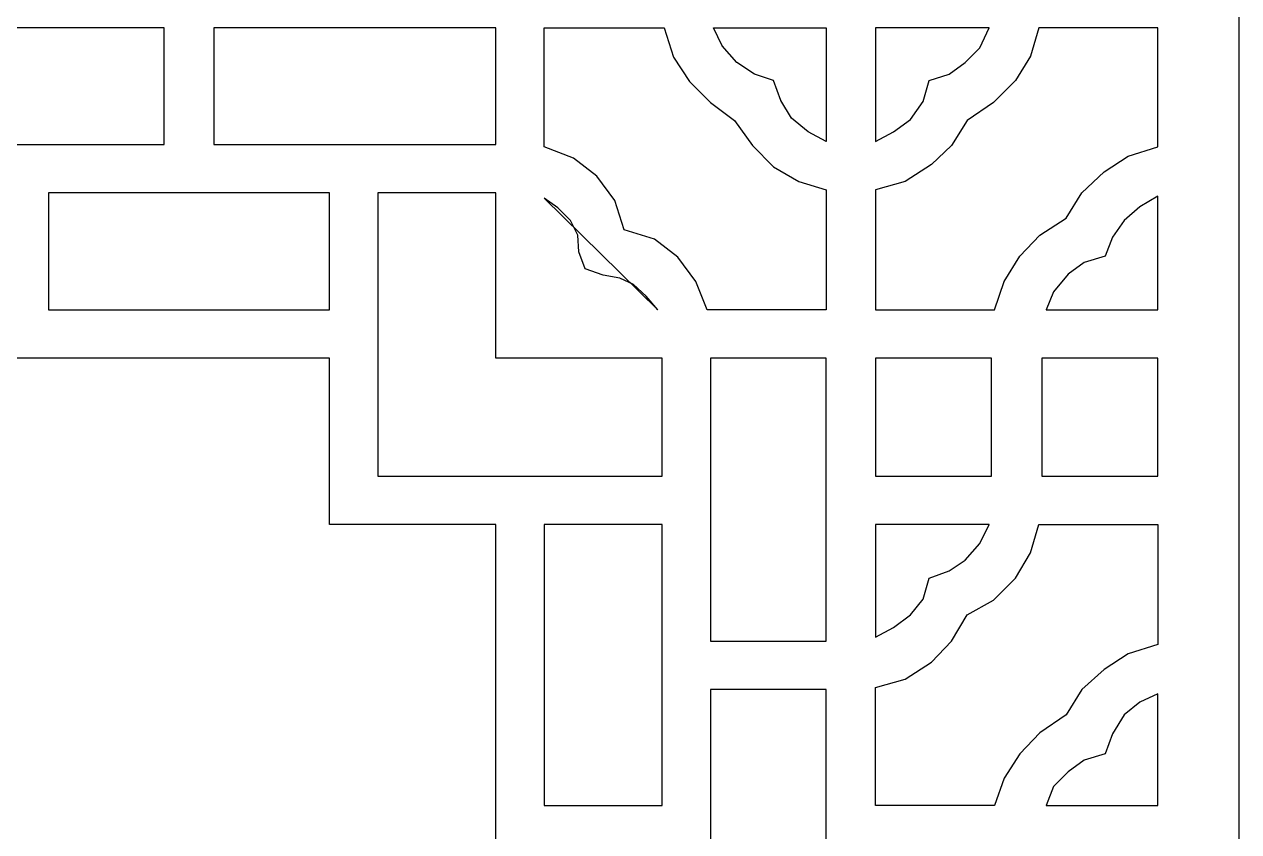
# Model space of a CAD drawing. Header units: centimetres. Extents: x -7.3 to 6.6, y -14.2 to 14.1.
# Drawn here: x -0.32 to 6.63, y 7.09 to 11.71 of the extents above; entities that cross this region are included whole.
import ezdxf

# ---------------------------------------------------------------- set-up
doc = ezdxf.new("R2010")
doc.units = ezdxf.units.CM
doc.header["$MEASUREMENT"] = 0

msp = doc.modelspace()

# ---------------------------------------------------------------- linework, layer by layer
at = {"color": 242}
for points, knots in [([(-7.28151, 14.0501), (-7.28151, 14.0501), (-7.28151, 0.1289), (-7.28151, 0.1289), (-7.28151, 0.1289), (-7.28151, 0.1289), (6.62763, 0.1289), (6.62763, 0.1289), (6.62763, 0.1289), (6.62763, 0.1289), (6.62763, 14.0501), (6.62763, 14.0501), (6.62763, 14.0501), (6.62763, 14.0501), (-7.28151, 14.0501), (-7.28151, 14.0501)], [0, 0, 0, 0, 0.2, 0.2, 0.2, 0.2, 0.4, 0.4, 0.4, 0.4, 0.6, 0.6, 0.6, 0.6, 1, 1, 1, 1]), ([(-1.1338, 11.68975), (-1.1338, 11.68975), (-0.32697, 11.68975), (-0.32697, 11.68975), (-0.32697, 11.68975), (-0.32697, 11.68975), (0.4799, 11.68975), (0.4799, 11.68975), (0.4799, 11.68975), (0.4799, 11.68975), (0.4799, 11.02139), (0.4799, 11.02139), (0.4799, 11.02139), (0.4799, 11.02139), (-0.32697, 11.02139), (-0.32697, 11.02139), (-0.32697, 11.02139), (-0.32697, 11.02139), (-1.1338, 11.02139), (-1.1338, 11.02139), (-1.1338, 11.02139), (-1.1338, 11.02139), (-1.1338, 11.68975), (-1.1338, 11.68975)], [0, 0, 0, 0, 0.1428571, 0.1428571, 0.1428571, 0.1428571, 0.2857143, 0.2857143, 0.2857143, 0.2857143, 0.4285714, 0.4285714, 0.4285714, 0.4285714, 0.5714286, 0.5714286, 0.5714286, 0.5714286, 0.7142857, 0.7142857, 0.7142857, 0.7142857, 1, 1, 1, 1]), ([(0.76287, 11.68975), (0.76287, 11.68975), (2.37658, 11.68975), (2.37658, 11.68975), (2.37658, 11.68975), (2.37658, 11.68975), (2.37658, 11.02139), (2.37658, 11.02139), (2.37658, 11.02139), (2.37658, 11.02139), (0.76287, 11.02139), (0.76287, 11.02139), (0.76287, 11.02139), (0.76287, 11.02139), (0.76287, 11.68975), (0.76287, 11.68975)], [0, 0, 0, 0, 0.2, 0.2, 0.2, 0.2, 0.4, 0.4, 0.4, 0.4, 0.6, 0.6, 0.6, 0.6, 1, 1, 1, 1]), ([(4.26733, 10.76245), (4.26733, 10.76245), (4.11073, 10.81069), (4.11073, 10.81069), (4.11073, 10.81069), (4.11073, 10.81069), (3.96625, 10.89493), (3.96625, 10.89493), (3.96625, 10.89493), (3.96625, 10.89493), (3.84585, 11.0154), (3.84585, 11.0154), (3.84585, 11.0154), (3.84585, 11.0154), (3.74349, 11.1599), (3.74349, 11.1599), (3.74349, 11.1599), (3.74349, 11.1599), (3.60497, 11.26222), (3.60497, 11.26222), (3.60497, 11.26222), (3.60497, 11.26222), (3.48452, 11.38271), (3.48452, 11.38271), (3.48452, 11.38271), (3.48452, 11.38271), (3.39421, 11.52113), (3.39421, 11.52113), (3.39421, 11.52113), (3.39421, 11.52113), (3.34001, 11.68975), (3.34001, 11.68975), (3.34001, 11.68975), (3.34001, 11.68975), (2.6536, 11.68975), (2.6536, 11.68975), (2.6536, 11.68975), (2.6536, 11.68975), (2.6536, 11.00935), (2.6536, 11.00935), (2.6536, 11.00935), (2.6536, 11.00935), (2.82221, 10.94311), (2.82221, 10.94311), (2.82221, 10.94311), (2.82221, 10.94311), (2.95465, 10.84074), (2.95465, 10.84074), (2.95465, 10.84074), (2.95465, 10.84074), (3.05705, 10.70229), (3.05705, 10.70229), (3.05705, 10.70229), (3.05705, 10.70229), (3.11121, 10.53372), (3.11121, 10.53372), (3.11121, 10.53372), (3.11121, 10.53372), (3.28587, 10.47949), (3.28587, 10.47949), (3.28587, 10.47949), (3.28587, 10.47949), (3.41832, 10.37712), (3.41832, 10.37712), (3.41832, 10.37712), (3.41832, 10.37712), (3.52062, 10.23861), (3.52062, 10.23861), (3.52062, 10.23861), (3.52062, 10.23861), (3.58689, 10.07605), (3.58689, 10.07605), (3.58689, 10.07605), (3.58689, 10.07605), (4.26733, 10.07605), (4.26733, 10.07605), (4.26733, 10.07605), (4.26733, 10.07605), (4.26733, 10.76245), (4.26733, 10.76245)], [0, 0, 0, 0, 0.047619, 0.047619, 0.047619, 0.047619, 0.0952381, 0.0952381, 0.0952381, 0.0952381, 0.1428571, 0.1428571, 0.1428571, 0.1428571, 0.1904762, 0.1904762, 0.1904762, 0.1904762, 0.2380952, 0.2380952, 0.2380952, 0.2380952, 0.2857143, 0.2857143, 0.2857143, 0.2857143, 0.3333333, 0.3333333, 0.3333333, 0.3333333, 0.3809524, 0.3809524, 0.3809524, 0.3809524, 0.4285714, 0.4285714, 0.4285714, 0.4285714, 0.4761905, 0.4761905, 0.4761905, 0.4761905, 0.5238095, 0.5238095, 0.5238095, 0.5238095, 0.5714286, 0.5714286, 0.5714286, 0.5714286, 0.6190476, 0.6190476, 0.6190476, 0.6190476, 0.6666667, 0.6666667, 0.6666667, 0.6666667, 0.7142857, 0.7142857, 0.7142857, 0.7142857, 0.7619048, 0.7619048, 0.7619048, 0.7619048, 0.8095238, 0.8095238, 0.8095238, 0.8095238, 0.8571429, 0.8571429, 0.8571429, 0.8571429, 0.9047619, 0.9047619, 0.9047619, 0.9047619, 1, 1, 1, 1]), ([(4.26733, 11.03946), (4.26733, 11.03946), (4.26733, 11.68975), (4.26733, 11.68975), (4.26733, 11.68975), (4.26733, 11.68975), (3.62303, 11.68975), (3.62303, 11.68975), (3.62303, 11.68975), (3.62303, 11.68975), (3.67118, 11.58746), (3.67118, 11.58746), (3.67118, 11.58746), (3.67118, 11.58746), (3.7555, 11.49108), (3.7555, 11.49108), (3.7555, 11.49108), (3.7555, 11.49108), (3.85784, 11.4248), (3.85784, 11.4248), (3.85784, 11.4248), (3.85784, 11.4248), (3.96625, 11.38871), (3.96625, 11.38871), (3.96625, 11.38871), (3.96625, 11.38871), (4.00839, 11.27428), (4.00839, 11.27428), (4.00839, 11.27428), (4.00839, 11.27428), (4.06861, 11.17194), (4.06861, 11.17194), (4.06861, 11.17194), (4.06861, 11.17194), (4.16492, 11.09366), (4.16492, 11.09366), (4.16492, 11.09366), (4.16492, 11.09366), (4.26733, 11.03946), (4.26733, 11.03946)], [0, 0, 0, 0, 0.0909091, 0.0909091, 0.0909091, 0.0909091, 0.1818182, 0.1818182, 0.1818182, 0.1818182, 0.2727273, 0.2727273, 0.2727273, 0.2727273, 0.3636364, 0.3636364, 0.3636364, 0.3636364, 0.4545455, 0.4545455, 0.4545455, 0.4545455, 0.5454545, 0.5454545, 0.5454545, 0.5454545, 0.6363636, 0.6363636, 0.6363636, 0.6363636, 0.7272727, 0.7272727, 0.7272727, 0.7272727, 0.8181818, 0.8181818, 0.8181818, 0.8181818, 1, 1, 1, 1]), ([(4.55031, 11.68975), (4.55031, 11.68975), (5.20063, 11.68975), (5.20063, 11.68975), (5.20063, 11.68975), (5.20063, 11.68975), (5.1464, 11.5754), (5.1464, 11.5754), (5.1464, 11.5754), (5.1464, 11.5754), (5.06208, 11.49108), (5.06208, 11.49108), (5.06208, 11.49108), (5.06208, 11.49108), (4.9718, 11.4248), (4.9718, 11.4248), (4.9718, 11.4248), (4.9718, 11.4248), (4.85736, 11.38871), (4.85736, 11.38871), (4.85736, 11.38871), (4.85736, 11.38871), (4.82125, 11.26825), (4.82125, 11.26825), (4.82125, 11.26825), (4.82125, 11.26825), (4.74897, 11.16592), (4.74897, 11.16592), (4.74897, 11.16592), (4.74897, 11.16592), (4.65267, 11.09366), (4.65267, 11.09366), (4.65267, 11.09366), (4.65267, 11.09366), (4.55031, 11.03946), (4.55031, 11.03946), (4.55031, 11.03946), (4.55031, 11.03946), (4.55031, 11.68975), (4.55031, 11.68975)], [0, 0, 0, 0, 0.0909091, 0.0909091, 0.0909091, 0.0909091, 0.1818182, 0.1818182, 0.1818182, 0.1818182, 0.2727273, 0.2727273, 0.2727273, 0.2727273, 0.3636364, 0.3636364, 0.3636364, 0.3636364, 0.4545455, 0.4545455, 0.4545455, 0.4545455, 0.5454545, 0.5454545, 0.5454545, 0.5454545, 0.6363636, 0.6363636, 0.6363636, 0.6363636, 0.7272727, 0.7272727, 0.7272727, 0.7272727, 0.8181818, 0.8181818, 0.8181818, 0.8181818, 1, 1, 1, 1]), ([(5.48361, 11.68975), (5.48361, 11.68975), (6.164, 11.68975), (6.164, 11.68975), (6.164, 11.68975), (6.164, 11.68975), (6.164, 11.00935), (6.164, 11.00935), (6.164, 11.00935), (6.164, 11.00935), (5.99542, 10.95517), (5.99542, 10.95517), (5.99542, 10.95517), (5.99542, 10.95517), (5.85696, 10.86482), (5.85696, 10.86482), (5.85696, 10.86482), (5.85696, 10.86482), (5.73047, 10.74443), (5.73047, 10.74443), (5.73047, 10.74443), (5.73047, 10.74443), (5.64018, 10.59989), (5.64018, 10.59989), (5.64018, 10.59989), (5.64018, 10.59989), (5.48963, 10.50361), (5.48963, 10.50361), (5.48963, 10.50361), (5.48963, 10.50361), (5.37524, 10.38311), (5.37524, 10.38311), (5.37524, 10.38311), (5.37524, 10.38311), (5.28488, 10.23861), (5.28488, 10.23861), (5.28488, 10.23861), (5.28488, 10.23861), (5.23068, 10.07605), (5.23068, 10.07605), (5.23068, 10.07605), (5.23068, 10.07605), (4.55031, 10.07605), (4.55031, 10.07605), (4.55031, 10.07605), (4.55031, 10.07605), (4.55031, 10.76245), (4.55031, 10.76245), (4.55031, 10.76245), (4.55031, 10.76245), (4.7189, 10.81069), (4.7189, 10.81069), (4.7189, 10.81069), (4.7189, 10.81069), (4.8694, 10.90695), (4.8694, 10.90695), (4.8694, 10.90695), (4.8694, 10.90695), (4.98382, 11.0154), (4.98382, 11.0154), (4.98382, 11.0154), (4.98382, 11.0154), (5.07413, 11.1599), (5.07413, 11.1599), (5.07413, 11.1599), (5.07413, 11.1599), (5.22468, 11.26222), (5.22468, 11.26222), (5.22468, 11.26222), (5.22468, 11.26222), (5.35113, 11.38871), (5.35113, 11.38871), (5.35113, 11.38871), (5.35113, 11.38871), (5.43545, 11.52717), (5.43545, 11.52717), (5.43545, 11.52717), (5.43545, 11.52717), (5.48361, 11.68975), (5.48361, 11.68975)], [0, 0, 0, 0, 0.047619, 0.047619, 0.047619, 0.047619, 0.0952381, 0.0952381, 0.0952381, 0.0952381, 0.1428571, 0.1428571, 0.1428571, 0.1428571, 0.1904762, 0.1904762, 0.1904762, 0.1904762, 0.2380952, 0.2380952, 0.2380952, 0.2380952, 0.2857143, 0.2857143, 0.2857143, 0.2857143, 0.3333333, 0.3333333, 0.3333333, 0.3333333, 0.3809524, 0.3809524, 0.3809524, 0.3809524, 0.4285714, 0.4285714, 0.4285714, 0.4285714, 0.4761905, 0.4761905, 0.4761905, 0.4761905, 0.5238095, 0.5238095, 0.5238095, 0.5238095, 0.5714286, 0.5714286, 0.5714286, 0.5714286, 0.6190476, 0.6190476, 0.6190476, 0.6190476, 0.6666667, 0.6666667, 0.6666667, 0.6666667, 0.7142857, 0.7142857, 0.7142857, 0.7142857, 0.7619048, 0.7619048, 0.7619048, 0.7619048, 0.8095238, 0.8095238, 0.8095238, 0.8095238, 0.8571429, 0.8571429, 0.8571429, 0.8571429, 0.9047619, 0.9047619, 0.9047619, 0.9047619, 1, 1, 1, 1]), ([(-0.18244, 10.07605), (-0.18244, 10.07605), (-0.18244, 10.74443), (-0.18244, 10.74443), (-0.18244, 10.74443), (-0.18244, 10.74443), (1.42526, 10.74443), (1.42526, 10.74443), (1.42526, 10.74443), (1.42526, 10.74443), (1.42526, 10.07605), (1.42526, 10.07605), (1.42526, 10.07605), (1.42526, 10.07605), (-0.18244, 10.07605), (-0.18244, 10.07605)], [0, 0, 0, 0, 0.2, 0.2, 0.2, 0.2, 0.4, 0.4, 0.4, 0.4, 0.6, 0.6, 0.6, 0.6, 1, 1, 1, 1]), ([(2.37658, 9.79905), (2.37658, 9.79905), (3.328, 9.79905), (3.328, 9.79905), (3.328, 9.79905), (3.328, 9.79905), (3.328, 9.12468), (3.328, 9.12468), (3.328, 9.12468), (3.328, 9.12468), (1.70225, 9.12468), (1.70225, 9.12468), (1.70225, 9.12468), (1.70225, 9.12468), (1.70225, 10.74443), (1.70225, 10.74443), (1.70225, 10.74443), (1.70225, 10.74443), (2.37658, 10.74443), (2.37658, 10.74443), (2.37658, 10.74443), (2.37658, 10.74443), (2.37658, 9.79905), (2.37658, 9.79905)], [0, 0, 0, 0, 0.1428571, 0.1428571, 0.1428571, 0.1428571, 0.2857143, 0.2857143, 0.2857143, 0.2857143, 0.4285714, 0.4285714, 0.4285714, 0.4285714, 0.5714286, 0.5714286, 0.5714286, 0.5714286, 0.7142857, 0.7142857, 0.7142857, 0.7142857, 1, 1, 1, 1]), ([(2.6536, 10.71434), (2.6536, 10.71434), (2.73188, 10.66015), (2.73188, 10.66015), (2.73188, 10.66015), (2.73188, 10.66015), (2.80413, 10.58785), (2.80413, 10.58785), (2.80413, 10.58785), (2.80413, 10.58785), (2.84629, 10.50361), (2.84629, 10.50361), (2.84629, 10.50361), (2.84629, 10.50361), (2.85231, 10.40721), (2.85231, 10.40721), (2.85231, 10.40721), (2.85231, 10.40721), (2.88843, 10.31084), (2.88843, 10.31084), (2.88843, 10.31084), (2.88843, 10.31084), (2.99079, 10.27478), (2.99079, 10.27478), (2.99079, 10.27478), (2.99079, 10.27478), (3.08712, 10.2567), (3.08712, 10.2567), (3.08712, 10.2567), (3.08712, 10.2567), (3.16541, 10.22059), (3.16541, 10.22059), (3.16541, 10.22059), (3.16541, 10.22059), (3.23765, 10.15431), (3.23765, 10.15431), (3.23765, 10.15431), (3.23765, 10.15431), (3.30392, 10.07605), (3.30392, 10.07605), (3.30392, 10.07605), (3.30392, 10.07605), (2.6536, 10.71434), (2.6536, 10.71434)], [0, 0, 0, 0, 0.0833333, 0.0833333, 0.0833333, 0.0833333, 0.1666667, 0.1666667, 0.1666667, 0.1666667, 0.25, 0.25, 0.25, 0.25, 0.3333333, 0.3333333, 0.3333333, 0.3333333, 0.4166667, 0.4166667, 0.4166667, 0.4166667, 0.5, 0.5, 0.5, 0.5, 0.5833333, 0.5833333, 0.5833333, 0.5833333, 0.6666667, 0.6666667, 0.6666667, 0.6666667, 0.75, 0.75, 0.75, 0.75, 0.8333333, 0.8333333, 0.8333333, 0.8333333, 1, 1, 1, 1]), ([(5.52573, 10.07605), (5.52573, 10.07605), (5.56791, 10.17843), (5.56791, 10.17843), (5.56791, 10.17843), (5.56791, 10.17843), (5.65221, 10.28077), (5.65221, 10.28077), (5.65221, 10.28077), (5.65221, 10.28077), (5.74251, 10.34701), (5.74251, 10.34701), (5.74251, 10.34701), (5.74251, 10.34701), (5.8629, 10.38311), (5.8629, 10.38311), (5.8629, 10.38311), (5.8629, 10.38311), (5.90511, 10.49154), (5.90511, 10.49154), (5.90511, 10.49154), (5.90511, 10.49154), (5.97132, 10.58785), (5.97132, 10.58785), (5.97132, 10.58785), (5.97132, 10.58785), (6.06167, 10.66613), (6.06167, 10.66613), (6.06167, 10.66613), (6.06167, 10.66613), (6.164, 10.72636), (6.164, 10.72636), (6.164, 10.72636), (6.164, 10.72636), (6.164, 10.07605), (6.164, 10.07605), (6.164, 10.07605), (6.164, 10.07605), (5.52573, 10.07605), (5.52573, 10.07605)], [0, 0, 0, 0, 0.0909091, 0.0909091, 0.0909091, 0.0909091, 0.1818182, 0.1818182, 0.1818182, 0.1818182, 0.2727273, 0.2727273, 0.2727273, 0.2727273, 0.3636364, 0.3636364, 0.3636364, 0.3636364, 0.4545455, 0.4545455, 0.4545455, 0.4545455, 0.5454545, 0.5454545, 0.5454545, 0.5454545, 0.6363636, 0.6363636, 0.6363636, 0.6363636, 0.7272727, 0.7272727, 0.7272727, 0.7272727, 0.8181818, 0.8181818, 0.8181818, 0.8181818, 1, 1, 1, 1]), ([(-3.0305, 8.84769), (-3.0305, 8.84769), (-2.0791, 8.84769), (-2.0791, 8.84769), (-2.0791, 8.84769), (-2.0791, 8.84769), (-2.0791, 9.79905), (-2.0791, 9.79905), (-2.0791, 9.79905), (-2.0791, 9.79905), (-0.32697, 9.79905), (-0.32697, 9.79905), (-0.32697, 9.79905), (-0.32697, 9.79905), (1.42526, 9.79905), (1.42526, 9.79905), (1.42526, 9.79905), (1.42526, 9.79905), (1.42526, 8.84769), (1.42526, 8.84769), (1.42526, 8.84769), (1.42526, 8.84769), (2.37658, 8.84769), (2.37658, 8.84769), (2.37658, 8.84769), (2.37658, 8.84769), (2.37658, 7.0895), (2.37658, 7.0895), (2.37658, 7.0895), (2.37658, 7.0895), (2.37658, 5.33732), (2.37658, 5.33732), (2.37658, 5.33732), (2.37658, 5.33732), (1.42526, 5.33732), (1.42526, 5.33732), (1.42526, 5.33732), (1.42526, 5.33732), (1.42526, 4.39201), (1.42526, 4.39201), (1.42526, 4.39201), (1.42526, 4.39201), (-0.32697, 4.39201), (-0.32697, 4.39201), (-0.32697, 4.39201), (-0.32697, 4.39201), (-2.0791, 4.39201), (-2.0791, 4.39201), (-2.0791, 4.39201), (-2.0791, 4.39201), (-2.0791, 5.33732), (-2.0791, 5.33732), (-2.0791, 5.33732), (-2.0791, 5.33732), (-3.0305, 5.33732), (-3.0305, 5.33732), (-3.0305, 5.33732), (-3.0305, 5.33732), (-3.0305, 7.0895), (-3.0305, 7.0895), (-3.0305, 7.0895), (-3.0305, 7.0895), (-3.0305, 8.84769), (-3.0305, 8.84769)], [0, 0, 0, 0, 0.0588235, 0.0588235, 0.0588235, 0.0588235, 0.1176471, 0.1176471, 0.1176471, 0.1176471, 0.1764706, 0.1764706, 0.1764706, 0.1764706, 0.2352941, 0.2352941, 0.2352941, 0.2352941, 0.2941176, 0.2941176, 0.2941176, 0.2941176, 0.3529412, 0.3529412, 0.3529412, 0.3529412, 0.4117647, 0.4117647, 0.4117647, 0.4117647, 0.4705882, 0.4705882, 0.4705882, 0.4705882, 0.5294118, 0.5294118, 0.5294118, 0.5294118, 0.5882353, 0.5882353, 0.5882353, 0.5882353, 0.6470588, 0.6470588, 0.6470588, 0.6470588, 0.7058824, 0.7058824, 0.7058824, 0.7058824, 0.7647059, 0.7647059, 0.7647059, 0.7647059, 0.8235294, 0.8235294, 0.8235294, 0.8235294, 0.8823529, 0.8823529, 0.8823529, 0.8823529, 1, 1, 1, 1]), ([(3.60497, 9.79905), (3.60497, 9.79905), (4.26733, 9.79905), (4.26733, 9.79905), (4.26733, 9.79905), (4.26733, 9.79905), (4.26733, 8.17937), (4.26733, 8.17937), (4.26733, 8.17937), (4.26733, 8.17937), (3.60497, 8.17937), (3.60497, 8.17937), (3.60497, 8.17937), (3.60497, 8.17937), (3.60497, 9.79905), (3.60497, 9.79905)], [0, 0, 0, 0, 0.2, 0.2, 0.2, 0.2, 0.4, 0.4, 0.4, 0.4, 0.6, 0.6, 0.6, 0.6, 1, 1, 1, 1]), ([(5.21264, 9.12468), (5.21264, 9.12468), (4.55031, 9.12468), (4.55031, 9.12468), (4.55031, 9.12468), (4.55031, 9.12468), (4.55031, 9.79905), (4.55031, 9.79905), (4.55031, 9.79905), (4.55031, 9.79905), (5.21264, 9.79905), (5.21264, 9.79905), (5.21264, 9.79905), (5.21264, 9.79905), (5.21264, 9.12468), (5.21264, 9.12468)], [0, 0, 0, 0, 0.2, 0.2, 0.2, 0.2, 0.4, 0.4, 0.4, 0.4, 0.6, 0.6, 0.6, 0.6, 1, 1, 1, 1]), ([(6.164, 9.12468), (6.164, 9.12468), (5.50169, 9.12468), (5.50169, 9.12468), (5.50169, 9.12468), (5.50169, 9.12468), (5.50169, 9.79905), (5.50169, 9.79905), (5.50169, 9.79905), (5.50169, 9.79905), (6.164, 9.79905), (6.164, 9.79905), (6.164, 9.79905), (6.164, 9.79905), (6.164, 9.12468), (6.164, 9.12468)], [0, 0, 0, 0, 0.2, 0.2, 0.2, 0.2, 0.4, 0.4, 0.4, 0.4, 0.6, 0.6, 0.6, 0.6, 1, 1, 1, 1]), ([(2.6536, 8.84769), (2.6536, 8.84769), (3.328, 8.84769), (3.328, 8.84769), (3.328, 8.84769), (3.328, 8.84769), (3.328, 7.24003), (3.328, 7.24003), (3.328, 7.24003), (3.328, 7.24003), (2.6536, 7.24003), (2.6536, 7.24003), (2.6536, 7.24003), (2.6536, 7.24003), (2.6536, 8.84769), (2.6536, 8.84769)], [0, 0, 0, 0, 0.2, 0.2, 0.2, 0.2, 0.4, 0.4, 0.4, 0.4, 0.6, 0.6, 0.6, 0.6, 1, 1, 1, 1]), ([(4.55031, 8.84769), (4.55031, 8.84769), (5.20063, 8.84769), (5.20063, 8.84769), (5.20063, 8.84769), (5.20063, 8.84769), (5.1464, 8.73934), (5.1464, 8.73934), (5.1464, 8.73934), (5.1464, 8.73934), (5.06208, 8.64296), (5.06208, 8.64296), (5.06208, 8.64296), (5.06208, 8.64296), (4.9718, 8.58279), (4.9718, 8.58279), (4.9718, 8.58279), (4.9718, 8.58279), (4.85736, 8.54066), (4.85736, 8.54066), (4.85736, 8.54066), (4.85736, 8.54066), (4.82125, 8.42023), (4.82125, 8.42023), (4.82125, 8.42023), (4.82125, 8.42023), (4.74897, 8.32988), (4.74897, 8.32988), (4.74897, 8.32988), (4.74897, 8.32988), (4.65267, 8.25761), (4.65267, 8.25761), (4.65267, 8.25761), (4.65267, 8.25761), (4.55031, 8.20346), (4.55031, 8.20346), (4.55031, 8.20346), (4.55031, 8.20346), (4.55031, 8.84769), (4.55031, 8.84769)], [0, 0, 0, 0, 0.0909091, 0.0909091, 0.0909091, 0.0909091, 0.1818182, 0.1818182, 0.1818182, 0.1818182, 0.2727273, 0.2727273, 0.2727273, 0.2727273, 0.3636364, 0.3636364, 0.3636364, 0.3636364, 0.4545455, 0.4545455, 0.4545455, 0.4545455, 0.5454545, 0.5454545, 0.5454545, 0.5454545, 0.6363636, 0.6363636, 0.6363636, 0.6363636, 0.7272727, 0.7272727, 0.7272727, 0.7272727, 0.8181818, 0.8181818, 0.8181818, 0.8181818, 1, 1, 1, 1]), ([(5.23068, 7.24003), (5.23068, 7.24003), (5.28488, 7.39661), (5.28488, 7.39661), (5.28488, 7.39661), (5.28488, 7.39661), (5.37524, 7.53512), (5.37524, 7.53512), (5.37524, 7.53512), (5.37524, 7.53512), (5.48963, 7.65552), (5.48963, 7.65552), (5.48963, 7.65552), (5.48963, 7.65552), (5.64018, 7.75787), (5.64018, 7.75787), (5.64018, 7.75787), (5.64018, 7.75787), (5.73047, 7.90239), (5.73047, 7.90239), (5.73047, 7.90239), (5.73047, 7.90239), (5.85696, 8.0168), (5.85696, 8.0168), (5.85696, 8.0168), (5.85696, 8.0168), (5.99542, 8.1071), (5.99542, 8.1071), (5.99542, 8.1071), (5.99542, 8.1071), (6.164, 8.16128), (6.164, 8.16128), (6.164, 8.16128), (6.164, 8.16128), (6.164, 8.84769), (6.164, 8.84769), (6.164, 8.84769), (6.164, 8.84769), (5.48361, 8.84769), (5.48361, 8.84769), (5.48361, 8.84769), (5.48361, 8.84769), (5.43545, 8.68511), (5.43545, 8.68511), (5.43545, 8.68511), (5.43545, 8.68511), (5.35113, 8.54066), (5.35113, 8.54066), (5.35113, 8.54066), (5.35113, 8.54066), (5.22468, 8.4142), (5.22468, 8.4142), (5.22468, 8.4142), (5.22468, 8.4142), (5.07413, 8.32988), (5.07413, 8.32988), (5.07413, 8.32988), (5.07413, 8.32988), (4.98382, 8.17937), (4.98382, 8.17937), (4.98382, 8.17937), (4.98382, 8.17937), (4.8694, 8.05893), (4.8694, 8.05893), (4.8694, 8.05893), (4.8694, 8.05893), (4.7189, 7.96256), (4.7189, 7.96256), (4.7189, 7.96256), (4.7189, 7.96256), (4.55031, 7.9144), (4.55031, 7.9144), (4.55031, 7.9144), (4.55031, 7.9144), (4.55031, 7.24003), (4.55031, 7.24003), (4.55031, 7.24003), (4.55031, 7.24003), (5.23068, 7.24003), (5.23068, 7.24003)], [0, 0, 0, 0, 0.047619, 0.047619, 0.047619, 0.047619, 0.0952381, 0.0952381, 0.0952381, 0.0952381, 0.1428571, 0.1428571, 0.1428571, 0.1428571, 0.1904762, 0.1904762, 0.1904762, 0.1904762, 0.2380952, 0.2380952, 0.2380952, 0.2380952, 0.2857143, 0.2857143, 0.2857143, 0.2857143, 0.3333333, 0.3333333, 0.3333333, 0.3333333, 0.3809524, 0.3809524, 0.3809524, 0.3809524, 0.4285714, 0.4285714, 0.4285714, 0.4285714, 0.4761905, 0.4761905, 0.4761905, 0.4761905, 0.5238095, 0.5238095, 0.5238095, 0.5238095, 0.5714286, 0.5714286, 0.5714286, 0.5714286, 0.6190476, 0.6190476, 0.6190476, 0.6190476, 0.6666667, 0.6666667, 0.6666667, 0.6666667, 0.7142857, 0.7142857, 0.7142857, 0.7142857, 0.7619048, 0.7619048, 0.7619048, 0.7619048, 0.8095238, 0.8095238, 0.8095238, 0.8095238, 0.8571429, 0.8571429, 0.8571429, 0.8571429, 0.9047619, 0.9047619, 0.9047619, 0.9047619, 1, 1, 1, 1]), ([(3.60497, 6.28869), (3.60497, 6.28869), (3.60497, 7.0895), (3.60497, 7.0895), (3.60497, 7.0895), (3.60497, 7.0895), (3.60497, 7.90239), (3.60497, 7.90239), (3.60497, 7.90239), (3.60497, 7.90239), (4.26733, 7.90239), (4.26733, 7.90239), (4.26733, 7.90239), (4.26733, 7.90239), (4.26733, 7.0895), (4.26733, 7.0895), (4.26733, 7.0895), (4.26733, 7.0895), (4.26733, 6.28869), (4.26733, 6.28869), (4.26733, 6.28869), (4.26733, 6.28869), (3.60497, 6.28869), (3.60497, 6.28869)], [0, 0, 0, 0, 0.1428571, 0.1428571, 0.1428571, 0.1428571, 0.2857143, 0.2857143, 0.2857143, 0.2857143, 0.4285714, 0.4285714, 0.4285714, 0.4285714, 0.5714286, 0.5714286, 0.5714286, 0.5714286, 0.7142857, 0.7142857, 0.7142857, 0.7142857, 1, 1, 1, 1]), ([(6.164, 7.24003), (6.164, 7.24003), (5.52573, 7.24003), (5.52573, 7.24003), (5.52573, 7.24003), (5.52573, 7.24003), (5.56791, 7.34839), (5.56791, 7.34839), (5.56791, 7.34839), (5.56791, 7.34839), (5.65221, 7.43268), (5.65221, 7.43268), (5.65221, 7.43268), (5.65221, 7.43268), (5.74251, 7.49897), (5.74251, 7.49897), (5.74251, 7.49897), (5.74251, 7.49897), (5.8629, 7.53512), (5.8629, 7.53512), (5.8629, 7.53512), (5.8629, 7.53512), (5.90511, 7.64948), (5.90511, 7.64948), (5.90511, 7.64948), (5.90511, 7.64948), (5.97132, 7.75787), (5.97132, 7.75787), (5.97132, 7.75787), (5.97132, 7.75787), (6.06167, 7.83011), (6.06167, 7.83011), (6.06167, 7.83011), (6.06167, 7.83011), (6.164, 7.87827), (6.164, 7.87827), (6.164, 7.87827), (6.164, 7.87827), (6.164, 7.24003), (6.164, 7.24003)], [0, 0, 0, 0, 0.0909091, 0.0909091, 0.0909091, 0.0909091, 0.1818182, 0.1818182, 0.1818182, 0.1818182, 0.2727273, 0.2727273, 0.2727273, 0.2727273, 0.3636364, 0.3636364, 0.3636364, 0.3636364, 0.4545455, 0.4545455, 0.4545455, 0.4545455, 0.5454545, 0.5454545, 0.5454545, 0.5454545, 0.6363636, 0.6363636, 0.6363636, 0.6363636, 0.7272727, 0.7272727, 0.7272727, 0.7272727, 0.8181818, 0.8181818, 0.8181818, 0.8181818, 1, 1, 1, 1])]:
    msp.add_open_spline(points, degree=3, knots=knots, dxfattribs=at)
at = {"lineweight": 9}
for points, knots in [([(-7.28151, 14.0501), (-7.28151, 14.0501), (-7.28151, 0.1289), (-7.28151, 0.1289), (-7.28151, 0.1289), (-7.28151, 0.1289), (6.62763, 0.1289), (6.62763, 0.1289), (6.62763, 0.1289), (6.62763, 0.1289), (6.62763, 14.0501), (6.62763, 14.0501), (6.62763, 14.0501), (6.62763, 14.0501), (-7.28151, 14.0501), (-7.28151, 14.0501)], [0, 0, 0, 0, 0.2, 0.2, 0.2, 0.2, 0.4, 0.4, 0.4, 0.4, 0.6, 0.6, 0.6, 0.6, 1, 1, 1, 1]), ([(-1.1338, 11.68975), (-1.1338, 11.68975), (-0.32697, 11.68975), (-0.32697, 11.68975), (-0.32697, 11.68975), (-0.32697, 11.68975), (0.4799, 11.68975), (0.4799, 11.68975), (0.4799, 11.68975), (0.4799, 11.68975), (0.4799, 11.02139), (0.4799, 11.02139), (0.4799, 11.02139), (0.4799, 11.02139), (-0.32697, 11.02139), (-0.32697, 11.02139), (-0.32697, 11.02139), (-0.32697, 11.02139), (-1.1338, 11.02139), (-1.1338, 11.02139), (-1.1338, 11.02139), (-1.1338, 11.02139), (-1.1338, 11.68975), (-1.1338, 11.68975)], [0, 0, 0, 0, 0.1428571, 0.1428571, 0.1428571, 0.1428571, 0.2857143, 0.2857143, 0.2857143, 0.2857143, 0.4285714, 0.4285714, 0.4285714, 0.4285714, 0.5714286, 0.5714286, 0.5714286, 0.5714286, 0.7142857, 0.7142857, 0.7142857, 0.7142857, 1, 1, 1, 1]), ([(0.76287, 11.68975), (0.76287, 11.68975), (2.37658, 11.68975), (2.37658, 11.68975), (2.37658, 11.68975), (2.37658, 11.68975), (2.37658, 11.02139), (2.37658, 11.02139), (2.37658, 11.02139), (2.37658, 11.02139), (0.76287, 11.02139), (0.76287, 11.02139), (0.76287, 11.02139), (0.76287, 11.02139), (0.76287, 11.68975), (0.76287, 11.68975)], [0, 0, 0, 0, 0.2, 0.2, 0.2, 0.2, 0.4, 0.4, 0.4, 0.4, 0.6, 0.6, 0.6, 0.6, 1, 1, 1, 1]), ([(4.26733, 10.76245), (4.26733, 10.76245), (4.11073, 10.81069), (4.11073, 10.81069), (4.11073, 10.81069), (4.11073, 10.81069), (3.96625, 10.89493), (3.96625, 10.89493), (3.96625, 10.89493), (3.96625, 10.89493), (3.84585, 11.0154), (3.84585, 11.0154), (3.84585, 11.0154), (3.84585, 11.0154), (3.74349, 11.1599), (3.74349, 11.1599), (3.74349, 11.1599), (3.74349, 11.1599), (3.60497, 11.26222), (3.60497, 11.26222), (3.60497, 11.26222), (3.60497, 11.26222), (3.48452, 11.38271), (3.48452, 11.38271), (3.48452, 11.38271), (3.48452, 11.38271), (3.39421, 11.52113), (3.39421, 11.52113), (3.39421, 11.52113), (3.39421, 11.52113), (3.34001, 11.68975), (3.34001, 11.68975), (3.34001, 11.68975), (3.34001, 11.68975), (2.6536, 11.68975), (2.6536, 11.68975), (2.6536, 11.68975), (2.6536, 11.68975), (2.6536, 11.00935), (2.6536, 11.00935), (2.6536, 11.00935), (2.6536, 11.00935), (2.82221, 10.94311), (2.82221, 10.94311), (2.82221, 10.94311), (2.82221, 10.94311), (2.95465, 10.84074), (2.95465, 10.84074), (2.95465, 10.84074), (2.95465, 10.84074), (3.05705, 10.70229), (3.05705, 10.70229), (3.05705, 10.70229), (3.05705, 10.70229), (3.11121, 10.53372), (3.11121, 10.53372), (3.11121, 10.53372), (3.11121, 10.53372), (3.28587, 10.47949), (3.28587, 10.47949), (3.28587, 10.47949), (3.28587, 10.47949), (3.41832, 10.37712), (3.41832, 10.37712), (3.41832, 10.37712), (3.41832, 10.37712), (3.52062, 10.23861), (3.52062, 10.23861), (3.52062, 10.23861), (3.52062, 10.23861), (3.58689, 10.07605), (3.58689, 10.07605), (3.58689, 10.07605), (3.58689, 10.07605), (4.26733, 10.07605), (4.26733, 10.07605), (4.26733, 10.07605), (4.26733, 10.07605), (4.26733, 10.76245), (4.26733, 10.76245)], [0, 0, 0, 0, 0.047619, 0.047619, 0.047619, 0.047619, 0.0952381, 0.0952381, 0.0952381, 0.0952381, 0.1428571, 0.1428571, 0.1428571, 0.1428571, 0.1904762, 0.1904762, 0.1904762, 0.1904762, 0.2380952, 0.2380952, 0.2380952, 0.2380952, 0.2857143, 0.2857143, 0.2857143, 0.2857143, 0.3333333, 0.3333333, 0.3333333, 0.3333333, 0.3809524, 0.3809524, 0.3809524, 0.3809524, 0.4285714, 0.4285714, 0.4285714, 0.4285714, 0.4761905, 0.4761905, 0.4761905, 0.4761905, 0.5238095, 0.5238095, 0.5238095, 0.5238095, 0.5714286, 0.5714286, 0.5714286, 0.5714286, 0.6190476, 0.6190476, 0.6190476, 0.6190476, 0.6666667, 0.6666667, 0.6666667, 0.6666667, 0.7142857, 0.7142857, 0.7142857, 0.7142857, 0.7619048, 0.7619048, 0.7619048, 0.7619048, 0.8095238, 0.8095238, 0.8095238, 0.8095238, 0.8571429, 0.8571429, 0.8571429, 0.8571429, 0.9047619, 0.9047619, 0.9047619, 0.9047619, 1, 1, 1, 1]), ([(4.26733, 11.03946), (4.26733, 11.03946), (4.26733, 11.68975), (4.26733, 11.68975), (4.26733, 11.68975), (4.26733, 11.68975), (3.62303, 11.68975), (3.62303, 11.68975), (3.62303, 11.68975), (3.62303, 11.68975), (3.67118, 11.58746), (3.67118, 11.58746), (3.67118, 11.58746), (3.67118, 11.58746), (3.7555, 11.49108), (3.7555, 11.49108), (3.7555, 11.49108), (3.7555, 11.49108), (3.85784, 11.4248), (3.85784, 11.4248), (3.85784, 11.4248), (3.85784, 11.4248), (3.96625, 11.38871), (3.96625, 11.38871), (3.96625, 11.38871), (3.96625, 11.38871), (4.00839, 11.27428), (4.00839, 11.27428), (4.00839, 11.27428), (4.00839, 11.27428), (4.06861, 11.17194), (4.06861, 11.17194), (4.06861, 11.17194), (4.06861, 11.17194), (4.16492, 11.09366), (4.16492, 11.09366), (4.16492, 11.09366), (4.16492, 11.09366), (4.26733, 11.03946), (4.26733, 11.03946)], [0, 0, 0, 0, 0.0909091, 0.0909091, 0.0909091, 0.0909091, 0.1818182, 0.1818182, 0.1818182, 0.1818182, 0.2727273, 0.2727273, 0.2727273, 0.2727273, 0.3636364, 0.3636364, 0.3636364, 0.3636364, 0.4545455, 0.4545455, 0.4545455, 0.4545455, 0.5454545, 0.5454545, 0.5454545, 0.5454545, 0.6363636, 0.6363636, 0.6363636, 0.6363636, 0.7272727, 0.7272727, 0.7272727, 0.7272727, 0.8181818, 0.8181818, 0.8181818, 0.8181818, 1, 1, 1, 1]), ([(4.55031, 11.68975), (4.55031, 11.68975), (5.20063, 11.68975), (5.20063, 11.68975), (5.20063, 11.68975), (5.20063, 11.68975), (5.1464, 11.5754), (5.1464, 11.5754), (5.1464, 11.5754), (5.1464, 11.5754), (5.06208, 11.49108), (5.06208, 11.49108), (5.06208, 11.49108), (5.06208, 11.49108), (4.9718, 11.4248), (4.9718, 11.4248), (4.9718, 11.4248), (4.9718, 11.4248), (4.85736, 11.38871), (4.85736, 11.38871), (4.85736, 11.38871), (4.85736, 11.38871), (4.82125, 11.26825), (4.82125, 11.26825), (4.82125, 11.26825), (4.82125, 11.26825), (4.74897, 11.16592), (4.74897, 11.16592), (4.74897, 11.16592), (4.74897, 11.16592), (4.65267, 11.09366), (4.65267, 11.09366), (4.65267, 11.09366), (4.65267, 11.09366), (4.55031, 11.03946), (4.55031, 11.03946), (4.55031, 11.03946), (4.55031, 11.03946), (4.55031, 11.68975), (4.55031, 11.68975)], [0, 0, 0, 0, 0.0909091, 0.0909091, 0.0909091, 0.0909091, 0.1818182, 0.1818182, 0.1818182, 0.1818182, 0.2727273, 0.2727273, 0.2727273, 0.2727273, 0.3636364, 0.3636364, 0.3636364, 0.3636364, 0.4545455, 0.4545455, 0.4545455, 0.4545455, 0.5454545, 0.5454545, 0.5454545, 0.5454545, 0.6363636, 0.6363636, 0.6363636, 0.6363636, 0.7272727, 0.7272727, 0.7272727, 0.7272727, 0.8181818, 0.8181818, 0.8181818, 0.8181818, 1, 1, 1, 1]), ([(5.48361, 11.68975), (5.48361, 11.68975), (6.164, 11.68975), (6.164, 11.68975), (6.164, 11.68975), (6.164, 11.68975), (6.164, 11.00935), (6.164, 11.00935), (6.164, 11.00935), (6.164, 11.00935), (5.99542, 10.95517), (5.99542, 10.95517), (5.99542, 10.95517), (5.99542, 10.95517), (5.85696, 10.86482), (5.85696, 10.86482), (5.85696, 10.86482), (5.85696, 10.86482), (5.73047, 10.74443), (5.73047, 10.74443), (5.73047, 10.74443), (5.73047, 10.74443), (5.64018, 10.59989), (5.64018, 10.59989), (5.64018, 10.59989), (5.64018, 10.59989), (5.48963, 10.50361), (5.48963, 10.50361), (5.48963, 10.50361), (5.48963, 10.50361), (5.37524, 10.38311), (5.37524, 10.38311), (5.37524, 10.38311), (5.37524, 10.38311), (5.28488, 10.23861), (5.28488, 10.23861), (5.28488, 10.23861), (5.28488, 10.23861), (5.23068, 10.07605), (5.23068, 10.07605), (5.23068, 10.07605), (5.23068, 10.07605), (4.55031, 10.07605), (4.55031, 10.07605), (4.55031, 10.07605), (4.55031, 10.07605), (4.55031, 10.76245), (4.55031, 10.76245), (4.55031, 10.76245), (4.55031, 10.76245), (4.7189, 10.81069), (4.7189, 10.81069), (4.7189, 10.81069), (4.7189, 10.81069), (4.8694, 10.90695), (4.8694, 10.90695), (4.8694, 10.90695), (4.8694, 10.90695), (4.98382, 11.0154), (4.98382, 11.0154), (4.98382, 11.0154), (4.98382, 11.0154), (5.07413, 11.1599), (5.07413, 11.1599), (5.07413, 11.1599), (5.07413, 11.1599), (5.22468, 11.26222), (5.22468, 11.26222), (5.22468, 11.26222), (5.22468, 11.26222), (5.35113, 11.38871), (5.35113, 11.38871), (5.35113, 11.38871), (5.35113, 11.38871), (5.43545, 11.52717), (5.43545, 11.52717), (5.43545, 11.52717), (5.43545, 11.52717), (5.48361, 11.68975), (5.48361, 11.68975)], [0, 0, 0, 0, 0.047619, 0.047619, 0.047619, 0.047619, 0.0952381, 0.0952381, 0.0952381, 0.0952381, 0.1428571, 0.1428571, 0.1428571, 0.1428571, 0.1904762, 0.1904762, 0.1904762, 0.1904762, 0.2380952, 0.2380952, 0.2380952, 0.2380952, 0.2857143, 0.2857143, 0.2857143, 0.2857143, 0.3333333, 0.3333333, 0.3333333, 0.3333333, 0.3809524, 0.3809524, 0.3809524, 0.3809524, 0.4285714, 0.4285714, 0.4285714, 0.4285714, 0.4761905, 0.4761905, 0.4761905, 0.4761905, 0.5238095, 0.5238095, 0.5238095, 0.5238095, 0.5714286, 0.5714286, 0.5714286, 0.5714286, 0.6190476, 0.6190476, 0.6190476, 0.6190476, 0.6666667, 0.6666667, 0.6666667, 0.6666667, 0.7142857, 0.7142857, 0.7142857, 0.7142857, 0.7619048, 0.7619048, 0.7619048, 0.7619048, 0.8095238, 0.8095238, 0.8095238, 0.8095238, 0.8571429, 0.8571429, 0.8571429, 0.8571429, 0.9047619, 0.9047619, 0.9047619, 0.9047619, 1, 1, 1, 1]), ([(-0.18244, 10.07605), (-0.18244, 10.07605), (-0.18244, 10.74443), (-0.18244, 10.74443), (-0.18244, 10.74443), (-0.18244, 10.74443), (1.42526, 10.74443), (1.42526, 10.74443), (1.42526, 10.74443), (1.42526, 10.74443), (1.42526, 10.07605), (1.42526, 10.07605), (1.42526, 10.07605), (1.42526, 10.07605), (-0.18244, 10.07605), (-0.18244, 10.07605)], [0, 0, 0, 0, 0.2, 0.2, 0.2, 0.2, 0.4, 0.4, 0.4, 0.4, 0.6, 0.6, 0.6, 0.6, 1, 1, 1, 1]), ([(2.37658, 9.79905), (2.37658, 9.79905), (3.328, 9.79905), (3.328, 9.79905), (3.328, 9.79905), (3.328, 9.79905), (3.328, 9.12468), (3.328, 9.12468), (3.328, 9.12468), (3.328, 9.12468), (1.70225, 9.12468), (1.70225, 9.12468), (1.70225, 9.12468), (1.70225, 9.12468), (1.70225, 10.74443), (1.70225, 10.74443), (1.70225, 10.74443), (1.70225, 10.74443), (2.37658, 10.74443), (2.37658, 10.74443), (2.37658, 10.74443), (2.37658, 10.74443), (2.37658, 9.79905), (2.37658, 9.79905)], [0, 0, 0, 0, 0.1428571, 0.1428571, 0.1428571, 0.1428571, 0.2857143, 0.2857143, 0.2857143, 0.2857143, 0.4285714, 0.4285714, 0.4285714, 0.4285714, 0.5714286, 0.5714286, 0.5714286, 0.5714286, 0.7142857, 0.7142857, 0.7142857, 0.7142857, 1, 1, 1, 1]), ([(2.6536, 10.71434), (2.6536, 10.71434), (2.73188, 10.66015), (2.73188, 10.66015), (2.73188, 10.66015), (2.73188, 10.66015), (2.80413, 10.58785), (2.80413, 10.58785), (2.80413, 10.58785), (2.80413, 10.58785), (2.84629, 10.50361), (2.84629, 10.50361), (2.84629, 10.50361), (2.84629, 10.50361), (2.85231, 10.40721), (2.85231, 10.40721), (2.85231, 10.40721), (2.85231, 10.40721), (2.88843, 10.31084), (2.88843, 10.31084), (2.88843, 10.31084), (2.88843, 10.31084), (2.99079, 10.27478), (2.99079, 10.27478), (2.99079, 10.27478), (2.99079, 10.27478), (3.08712, 10.2567), (3.08712, 10.2567), (3.08712, 10.2567), (3.08712, 10.2567), (3.16541, 10.22059), (3.16541, 10.22059), (3.16541, 10.22059), (3.16541, 10.22059), (3.23765, 10.15431), (3.23765, 10.15431), (3.23765, 10.15431), (3.23765, 10.15431), (3.30392, 10.07605), (3.30392, 10.07605)], [0, 0, 0, 0, 0.0909091, 0.0909091, 0.0909091, 0.0909091, 0.1818182, 0.1818182, 0.1818182, 0.1818182, 0.2727273, 0.2727273, 0.2727273, 0.2727273, 0.3636364, 0.3636364, 0.3636364, 0.3636364, 0.4545455, 0.4545455, 0.4545455, 0.4545455, 0.5454545, 0.5454545, 0.5454545, 0.5454545, 0.6363636, 0.6363636, 0.6363636, 0.6363636, 0.7272727, 0.7272727, 0.7272727, 0.7272727, 0.8181818, 0.8181818, 0.8181818, 0.8181818, 1, 1, 1, 1]), ([(5.52573, 10.07605), (5.52573, 10.07605), (5.56791, 10.17843), (5.56791, 10.17843), (5.56791, 10.17843), (5.56791, 10.17843), (5.65221, 10.28077), (5.65221, 10.28077), (5.65221, 10.28077), (5.65221, 10.28077), (5.74251, 10.34701), (5.74251, 10.34701), (5.74251, 10.34701), (5.74251, 10.34701), (5.8629, 10.38311), (5.8629, 10.38311), (5.8629, 10.38311), (5.8629, 10.38311), (5.90511, 10.49154), (5.90511, 10.49154), (5.90511, 10.49154), (5.90511, 10.49154), (5.97132, 10.58785), (5.97132, 10.58785), (5.97132, 10.58785), (5.97132, 10.58785), (6.06167, 10.66613), (6.06167, 10.66613), (6.06167, 10.66613), (6.06167, 10.66613), (6.164, 10.72636), (6.164, 10.72636), (6.164, 10.72636), (6.164, 10.72636), (6.164, 10.07605), (6.164, 10.07605), (6.164, 10.07605), (6.164, 10.07605), (5.52573, 10.07605), (5.52573, 10.07605)], [0, 0, 0, 0, 0.0909091, 0.0909091, 0.0909091, 0.0909091, 0.1818182, 0.1818182, 0.1818182, 0.1818182, 0.2727273, 0.2727273, 0.2727273, 0.2727273, 0.3636364, 0.3636364, 0.3636364, 0.3636364, 0.4545455, 0.4545455, 0.4545455, 0.4545455, 0.5454545, 0.5454545, 0.5454545, 0.5454545, 0.6363636, 0.6363636, 0.6363636, 0.6363636, 0.7272727, 0.7272727, 0.7272727, 0.7272727, 0.8181818, 0.8181818, 0.8181818, 0.8181818, 1, 1, 1, 1]), ([(-3.0305, 8.84769), (-3.0305, 8.84769), (-2.0791, 8.84769), (-2.0791, 8.84769), (-2.0791, 8.84769), (-2.0791, 8.84769), (-2.0791, 9.79905), (-2.0791, 9.79905), (-2.0791, 9.79905), (-2.0791, 9.79905), (-0.32697, 9.79905), (-0.32697, 9.79905), (-0.32697, 9.79905), (-0.32697, 9.79905), (1.42526, 9.79905), (1.42526, 9.79905), (1.42526, 9.79905), (1.42526, 9.79905), (1.42526, 8.84769), (1.42526, 8.84769), (1.42526, 8.84769), (1.42526, 8.84769), (2.37658, 8.84769), (2.37658, 8.84769), (2.37658, 8.84769), (2.37658, 8.84769), (2.37658, 7.0895), (2.37658, 7.0895), (2.37658, 7.0895), (2.37658, 7.0895), (2.37658, 5.33732), (2.37658, 5.33732), (2.37658, 5.33732), (2.37658, 5.33732), (1.42526, 5.33732), (1.42526, 5.33732), (1.42526, 5.33732), (1.42526, 5.33732), (1.42526, 4.39201), (1.42526, 4.39201), (1.42526, 4.39201), (1.42526, 4.39201), (-0.32697, 4.39201), (-0.32697, 4.39201), (-0.32697, 4.39201), (-0.32697, 4.39201), (-2.0791, 4.39201), (-2.0791, 4.39201), (-2.0791, 4.39201), (-2.0791, 4.39201), (-2.0791, 5.33732), (-2.0791, 5.33732), (-2.0791, 5.33732), (-2.0791, 5.33732), (-3.0305, 5.33732), (-3.0305, 5.33732), (-3.0305, 5.33732), (-3.0305, 5.33732), (-3.0305, 7.0895), (-3.0305, 7.0895), (-3.0305, 7.0895), (-3.0305, 7.0895), (-3.0305, 8.84769), (-3.0305, 8.84769)], [0, 0, 0, 0, 0.0588235, 0.0588235, 0.0588235, 0.0588235, 0.1176471, 0.1176471, 0.1176471, 0.1176471, 0.1764706, 0.1764706, 0.1764706, 0.1764706, 0.2352941, 0.2352941, 0.2352941, 0.2352941, 0.2941176, 0.2941176, 0.2941176, 0.2941176, 0.3529412, 0.3529412, 0.3529412, 0.3529412, 0.4117647, 0.4117647, 0.4117647, 0.4117647, 0.4705882, 0.4705882, 0.4705882, 0.4705882, 0.5294118, 0.5294118, 0.5294118, 0.5294118, 0.5882353, 0.5882353, 0.5882353, 0.5882353, 0.6470588, 0.6470588, 0.6470588, 0.6470588, 0.7058824, 0.7058824, 0.7058824, 0.7058824, 0.7647059, 0.7647059, 0.7647059, 0.7647059, 0.8235294, 0.8235294, 0.8235294, 0.8235294, 0.8823529, 0.8823529, 0.8823529, 0.8823529, 1, 1, 1, 1]), ([(3.60497, 9.79905), (3.60497, 9.79905), (4.26733, 9.79905), (4.26733, 9.79905), (4.26733, 9.79905), (4.26733, 9.79905), (4.26733, 8.17937), (4.26733, 8.17937), (4.26733, 8.17937), (4.26733, 8.17937), (3.60497, 8.17937), (3.60497, 8.17937), (3.60497, 8.17937), (3.60497, 8.17937), (3.60497, 9.79905), (3.60497, 9.79905)], [0, 0, 0, 0, 0.2, 0.2, 0.2, 0.2, 0.4, 0.4, 0.4, 0.4, 0.6, 0.6, 0.6, 0.6, 1, 1, 1, 1]), ([(5.21264, 9.12468), (5.21264, 9.12468), (4.55031, 9.12468), (4.55031, 9.12468), (4.55031, 9.12468), (4.55031, 9.12468), (4.55031, 9.79905), (4.55031, 9.79905), (4.55031, 9.79905), (4.55031, 9.79905), (5.21264, 9.79905), (5.21264, 9.79905), (5.21264, 9.79905), (5.21264, 9.79905), (5.21264, 9.12468), (5.21264, 9.12468)], [0, 0, 0, 0, 0.2, 0.2, 0.2, 0.2, 0.4, 0.4, 0.4, 0.4, 0.6, 0.6, 0.6, 0.6, 1, 1, 1, 1]), ([(6.164, 9.12468), (6.164, 9.12468), (5.50169, 9.12468), (5.50169, 9.12468), (5.50169, 9.12468), (5.50169, 9.12468), (5.50169, 9.79905), (5.50169, 9.79905), (5.50169, 9.79905), (5.50169, 9.79905), (6.164, 9.79905), (6.164, 9.79905), (6.164, 9.79905), (6.164, 9.79905), (6.164, 9.12468), (6.164, 9.12468)], [0, 0, 0, 0, 0.2, 0.2, 0.2, 0.2, 0.4, 0.4, 0.4, 0.4, 0.6, 0.6, 0.6, 0.6, 1, 1, 1, 1]), ([(2.6536, 8.84769), (2.6536, 8.84769), (3.328, 8.84769), (3.328, 8.84769), (3.328, 8.84769), (3.328, 8.84769), (3.328, 7.24003), (3.328, 7.24003), (3.328, 7.24003), (3.328, 7.24003), (2.6536, 7.24003), (2.6536, 7.24003), (2.6536, 7.24003), (2.6536, 7.24003), (2.6536, 8.84769), (2.6536, 8.84769)], [0, 0, 0, 0, 0.2, 0.2, 0.2, 0.2, 0.4, 0.4, 0.4, 0.4, 0.6, 0.6, 0.6, 0.6, 1, 1, 1, 1]), ([(4.55031, 8.84769), (4.55031, 8.84769), (5.20063, 8.84769), (5.20063, 8.84769), (5.20063, 8.84769), (5.20063, 8.84769), (5.1464, 8.73934), (5.1464, 8.73934), (5.1464, 8.73934), (5.1464, 8.73934), (5.06208, 8.64296), (5.06208, 8.64296), (5.06208, 8.64296), (5.06208, 8.64296), (4.9718, 8.58279), (4.9718, 8.58279), (4.9718, 8.58279), (4.9718, 8.58279), (4.85736, 8.54066), (4.85736, 8.54066), (4.85736, 8.54066), (4.85736, 8.54066), (4.82125, 8.42023), (4.82125, 8.42023), (4.82125, 8.42023), (4.82125, 8.42023), (4.74897, 8.32988), (4.74897, 8.32988), (4.74897, 8.32988), (4.74897, 8.32988), (4.65267, 8.25761), (4.65267, 8.25761), (4.65267, 8.25761), (4.65267, 8.25761), (4.55031, 8.20346), (4.55031, 8.20346), (4.55031, 8.20346), (4.55031, 8.20346), (4.55031, 8.84769), (4.55031, 8.84769)], [0, 0, 0, 0, 0.0909091, 0.0909091, 0.0909091, 0.0909091, 0.1818182, 0.1818182, 0.1818182, 0.1818182, 0.2727273, 0.2727273, 0.2727273, 0.2727273, 0.3636364, 0.3636364, 0.3636364, 0.3636364, 0.4545455, 0.4545455, 0.4545455, 0.4545455, 0.5454545, 0.5454545, 0.5454545, 0.5454545, 0.6363636, 0.6363636, 0.6363636, 0.6363636, 0.7272727, 0.7272727, 0.7272727, 0.7272727, 0.8181818, 0.8181818, 0.8181818, 0.8181818, 1, 1, 1, 1]), ([(5.23068, 7.24003), (5.23068, 7.24003), (5.28488, 7.39661), (5.28488, 7.39661), (5.28488, 7.39661), (5.28488, 7.39661), (5.37524, 7.53512), (5.37524, 7.53512), (5.37524, 7.53512), (5.37524, 7.53512), (5.48963, 7.65552), (5.48963, 7.65552), (5.48963, 7.65552), (5.48963, 7.65552), (5.64018, 7.75787), (5.64018, 7.75787), (5.64018, 7.75787), (5.64018, 7.75787), (5.73047, 7.90239), (5.73047, 7.90239), (5.73047, 7.90239), (5.73047, 7.90239), (5.85696, 8.0168), (5.85696, 8.0168), (5.85696, 8.0168), (5.85696, 8.0168), (5.99542, 8.1071), (5.99542, 8.1071), (5.99542, 8.1071), (5.99542, 8.1071), (6.164, 8.16128), (6.164, 8.16128), (6.164, 8.16128), (6.164, 8.16128), (6.164, 8.84769), (6.164, 8.84769), (6.164, 8.84769), (6.164, 8.84769), (5.48361, 8.84769), (5.48361, 8.84769), (5.48361, 8.84769), (5.48361, 8.84769), (5.43545, 8.68511), (5.43545, 8.68511), (5.43545, 8.68511), (5.43545, 8.68511), (5.35113, 8.54066), (5.35113, 8.54066), (5.35113, 8.54066), (5.35113, 8.54066), (5.22468, 8.4142), (5.22468, 8.4142), (5.22468, 8.4142), (5.22468, 8.4142), (5.07413, 8.32988), (5.07413, 8.32988), (5.07413, 8.32988), (5.07413, 8.32988), (4.98382, 8.17937), (4.98382, 8.17937), (4.98382, 8.17937), (4.98382, 8.17937), (4.8694, 8.05893), (4.8694, 8.05893), (4.8694, 8.05893), (4.8694, 8.05893), (4.7189, 7.96256), (4.7189, 7.96256), (4.7189, 7.96256), (4.7189, 7.96256), (4.55031, 7.9144), (4.55031, 7.9144), (4.55031, 7.9144), (4.55031, 7.9144), (4.55031, 7.24003), (4.55031, 7.24003), (4.55031, 7.24003), (4.55031, 7.24003), (5.23068, 7.24003), (5.23068, 7.24003)], [0, 0, 0, 0, 0.047619, 0.047619, 0.047619, 0.047619, 0.0952381, 0.0952381, 0.0952381, 0.0952381, 0.1428571, 0.1428571, 0.1428571, 0.1428571, 0.1904762, 0.1904762, 0.1904762, 0.1904762, 0.2380952, 0.2380952, 0.2380952, 0.2380952, 0.2857143, 0.2857143, 0.2857143, 0.2857143, 0.3333333, 0.3333333, 0.3333333, 0.3333333, 0.3809524, 0.3809524, 0.3809524, 0.3809524, 0.4285714, 0.4285714, 0.4285714, 0.4285714, 0.4761905, 0.4761905, 0.4761905, 0.4761905, 0.5238095, 0.5238095, 0.5238095, 0.5238095, 0.5714286, 0.5714286, 0.5714286, 0.5714286, 0.6190476, 0.6190476, 0.6190476, 0.6190476, 0.6666667, 0.6666667, 0.6666667, 0.6666667, 0.7142857, 0.7142857, 0.7142857, 0.7142857, 0.7619048, 0.7619048, 0.7619048, 0.7619048, 0.8095238, 0.8095238, 0.8095238, 0.8095238, 0.8571429, 0.8571429, 0.8571429, 0.8571429, 0.9047619, 0.9047619, 0.9047619, 0.9047619, 1, 1, 1, 1]), ([(3.60497, 6.28869), (3.60497, 6.28869), (3.60497, 7.0895), (3.60497, 7.0895), (3.60497, 7.0895), (3.60497, 7.0895), (3.60497, 7.90239), (3.60497, 7.90239), (3.60497, 7.90239), (3.60497, 7.90239), (4.26733, 7.90239), (4.26733, 7.90239), (4.26733, 7.90239), (4.26733, 7.90239), (4.26733, 7.0895), (4.26733, 7.0895), (4.26733, 7.0895), (4.26733, 7.0895), (4.26733, 6.28869), (4.26733, 6.28869), (4.26733, 6.28869), (4.26733, 6.28869), (3.60497, 6.28869), (3.60497, 6.28869)], [0, 0, 0, 0, 0.1428571, 0.1428571, 0.1428571, 0.1428571, 0.2857143, 0.2857143, 0.2857143, 0.2857143, 0.4285714, 0.4285714, 0.4285714, 0.4285714, 0.5714286, 0.5714286, 0.5714286, 0.5714286, 0.7142857, 0.7142857, 0.7142857, 0.7142857, 1, 1, 1, 1]), ([(6.164, 7.24003), (6.164, 7.24003), (5.52573, 7.24003), (5.52573, 7.24003), (5.52573, 7.24003), (5.52573, 7.24003), (5.56791, 7.34839), (5.56791, 7.34839), (5.56791, 7.34839), (5.56791, 7.34839), (5.65221, 7.43268), (5.65221, 7.43268), (5.65221, 7.43268), (5.65221, 7.43268), (5.74251, 7.49897), (5.74251, 7.49897), (5.74251, 7.49897), (5.74251, 7.49897), (5.8629, 7.53512), (5.8629, 7.53512), (5.8629, 7.53512), (5.8629, 7.53512), (5.90511, 7.64948), (5.90511, 7.64948), (5.90511, 7.64948), (5.90511, 7.64948), (5.97132, 7.75787), (5.97132, 7.75787), (5.97132, 7.75787), (5.97132, 7.75787), (6.06167, 7.83011), (6.06167, 7.83011), (6.06167, 7.83011), (6.06167, 7.83011), (6.164, 7.87827), (6.164, 7.87827), (6.164, 7.87827), (6.164, 7.87827), (6.164, 7.24003), (6.164, 7.24003)], [0, 0, 0, 0, 0.0909091, 0.0909091, 0.0909091, 0.0909091, 0.1818182, 0.1818182, 0.1818182, 0.1818182, 0.2727273, 0.2727273, 0.2727273, 0.2727273, 0.3636364, 0.3636364, 0.3636364, 0.3636364, 0.4545455, 0.4545455, 0.4545455, 0.4545455, 0.5454545, 0.5454545, 0.5454545, 0.5454545, 0.6363636, 0.6363636, 0.6363636, 0.6363636, 0.7272727, 0.7272727, 0.7272727, 0.7272727, 0.8181818, 0.8181818, 0.8181818, 0.8181818, 1, 1, 1, 1])]:
    msp.add_open_spline(points, degree=3, knots=knots, dxfattribs=at)

doc.saveas('drawing.dxf')
